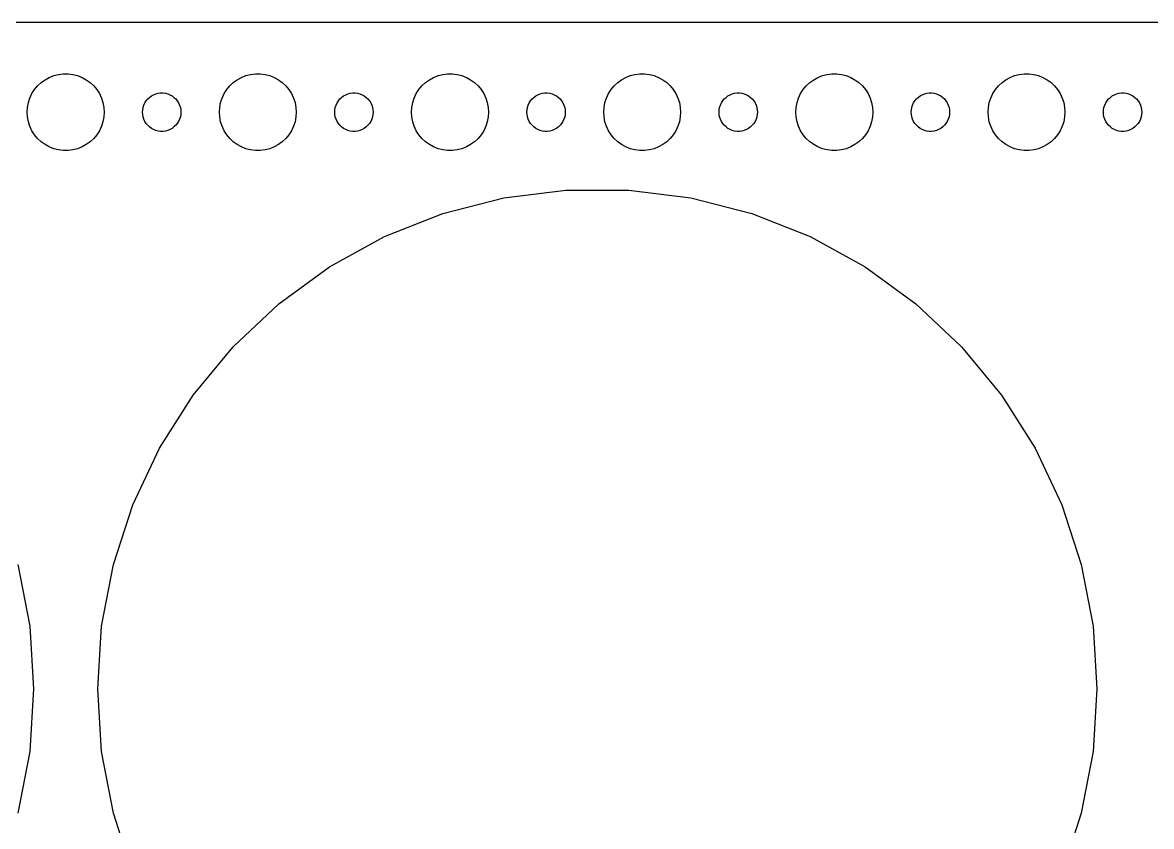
# Model space of a CAD drawing. Header units: metres. Extents: x -172 to 172, y -52 to 52.
# Drawn here: x -3.4 to 84.8, y -10.7 to 52 of the extents above; entities that cross this region are included whole.
import ezdxf

# ---------------------------------------------------------------- set-up
doc = ezdxf.new("R2010")
doc.units = ezdxf.units.M

msp = doc.modelspace()

# ---------------------------------------------------------------- linework, layer by layer
for p, q in [((167.314, 51.9901), (-167.314, 51.9901)), ((-1.60747, 47.533), (-1.27733, 47.7145)), ((-1.27733, 47.7145), (-0.92705, 47.8532)), ((-0.92705, 47.8532), (-0.56213, 47.9469)), ((-0.56213, 47.9469), (-0.18837, 47.9941)), ((-0.18837, 47.9941), (0.18837, 47.9941)), ((0.18837, 47.9941), (0.56213, 47.9469)), ((0.56213, 47.9469), (0.92705, 47.8532)), ((0.92705, 47.8532), (1.27733, 47.7145)), ((1.27733, 47.7145), (1.60747, 47.533)), ((13.3925, 47.533), (13.7227, 47.7145)), ((13.7227, 47.7145), (14.0729, 47.8532)), ((14.0729, 47.8532), (14.4379, 47.9469)), ((14.4379, 47.9469), (14.8116, 47.9941)), ((14.8116, 47.9941), (15.1884, 47.9941)), ((15.1884, 47.9941), (15.5621, 47.9469)), ((15.5621, 47.9469), (15.927, 47.8532)), ((15.927, 47.8532), (16.2773, 47.7145)), ((16.2773, 47.7145), (16.6075, 47.533)), ((28.3925, 47.533), (28.7227, 47.7145)), ((28.7227, 47.7145), (29.0729, 47.8532)), ((29.0729, 47.8532), (29.4379, 47.9469)), ((29.4379, 47.9469), (29.8116, 47.9941)), ((29.8116, 47.9941), (30.1884, 47.9941)), ((30.1884, 47.9941), (30.5621, 47.9469)), ((30.5621, 47.9469), (30.927, 47.8532)), ((30.927, 47.8532), (31.2773, 47.7145)), ((31.2773, 47.7145), (31.6075, 47.533)), ((43.3925, 47.533), (43.7227, 47.7145)), ((43.7227, 47.7145), (44.0729, 47.8532)), ((44.0729, 47.8532), (44.4379, 47.9469)), ((44.4379, 47.9469), (44.8116, 47.9941)), ((44.8116, 47.9941), (45.1884, 47.9941)), ((45.1884, 47.9941), (45.5621, 47.9469)), ((45.5621, 47.9469), (45.927, 47.8532)), ((45.927, 47.8532), (46.2773, 47.7145)), ((46.2773, 47.7145), (46.6075, 47.533)), ((58.3925, 47.533), (58.7227, 47.7145)), ((58.7227, 47.7145), (59.0729, 47.8532)), ((59.0729, 47.8532), (59.4379, 47.9469)), ((59.4379, 47.9469), (59.8116, 47.9941)), ((59.8116, 47.9941), (60.1884, 47.9941)), ((60.1884, 47.9941), (60.5621, 47.9469)), ((60.5621, 47.9469), (60.927, 47.8532)), ((60.927, 47.8532), (61.2773, 47.7145)), ((61.2773, 47.7145), (61.6075, 47.533)), ((73.3925, 47.533), (73.7227, 47.7145)), ((73.7227, 47.7145), (74.073, 47.8532)), ((74.073, 47.8532), (74.4379, 47.9469)), ((74.4379, 47.9469), (74.8116, 47.9941)), ((74.8116, 47.9941), (75.1884, 47.9941)), ((75.1884, 47.9941), (75.5621, 47.9469)), ((75.5621, 47.9469), (75.927, 47.8532)), ((75.927, 47.8532), (76.2773, 47.7145)), ((76.2773, 47.7145), (76.6075, 47.533)), ((-2.62891, 46.4453), (-2.42705, 46.7634)), ((-2.42705, 46.7634), (-2.1869, 47.0536)), ((-2.1869, 47.0536), (-1.91226, 47.3115)), ((-1.91226, 47.3115), (-1.60747, 47.533)), ((1.60747, 47.533), (1.91226, 47.3115)), ((1.91226, 47.3115), (2.1869, 47.0536)), ((2.1869, 47.0536), (2.42705, 46.7634)), ((2.42705, 46.7634), (2.62891, 46.4453)), ((12.3711, 46.4453), (12.5729, 46.7634)), ((12.5729, 46.7634), (12.8131, 47.0536)), ((12.8131, 47.0536), (13.0877, 47.3115)), ((13.0877, 47.3115), (13.3925, 47.533)), ((16.6075, 47.533), (16.9123, 47.3115)), ((16.9123, 47.3115), (17.1869, 47.0536)), ((17.1869, 47.0536), (17.427, 46.7634)), ((17.427, 46.7634), (17.6289, 46.4453)), ((27.3711, 46.4453), (27.5729, 46.7634)), ((27.5729, 46.7634), (27.8131, 47.0536)), ((27.8131, 47.0536), (28.0877, 47.3115)), ((28.0877, 47.3115), (28.3925, 47.533)), ((31.6075, 47.533), (31.9123, 47.3115)), ((31.9123, 47.3115), (32.1869, 47.0536)), ((32.1869, 47.0536), (32.427, 46.7634)), ((32.427, 46.7634), (32.6289, 46.4453)), ((42.3711, 46.4453), (42.5729, 46.7634)), ((42.5729, 46.7634), (42.8131, 47.0536)), ((42.8131, 47.0536), (43.0877, 47.3115)), ((43.0877, 47.3115), (43.3925, 47.533)), ((46.6075, 47.533), (46.9123, 47.3115)), ((46.9123, 47.3115), (47.1869, 47.0536)), ((47.1869, 47.0536), (47.427, 46.7634)), ((47.427, 46.7634), (47.6289, 46.4453)), ((57.3711, 46.4453), (57.5729, 46.7634)), ((57.5729, 46.7634), (57.8131, 47.0536)), ((57.8131, 47.0536), (58.0877, 47.3115)), ((58.0877, 47.3115), (58.3925, 47.533)), ((61.6075, 47.533), (61.9123, 47.3115)), ((61.9123, 47.3115), (62.1869, 47.0536)), ((62.1869, 47.0536), (62.427, 46.7634)), ((62.427, 46.7634), (62.6289, 46.4453)), ((72.3711, 46.4453), (72.573, 46.7634)), ((72.573, 46.7634), (72.8131, 47.0536)), ((72.8131, 47.0536), (73.0877, 47.3115)), ((73.0877, 47.3115), (73.3925, 47.533)), ((76.6075, 47.533), (76.9123, 47.3115)), ((76.9123, 47.3115), (77.1869, 47.0536)), ((77.1869, 47.0536), (77.427, 46.7634)), ((77.427, 46.7634), (77.6289, 46.4453)), ((-2.90575, 45.7461), (-2.78932, 46.1044)), ((-2.78932, 46.1044), (-2.62891, 46.4453)), ((2.62891, 46.4453), (2.78932, 46.1044)), ((2.78932, 46.1044), (2.90575, 45.7461)), ((6.18553, 45.7226), (6.28647, 45.8817)), ((6.28647, 45.8817), (6.40654, 46.0268)), ((6.40654, 46.0268), (6.54385, 46.1558)), ((6.54385, 46.1558), (6.69626, 46.2665)), ((6.69626, 46.2665), (6.86133, 46.3572)), ((6.86133, 46.3572), (7.03647, 46.4266)), ((7.03647, 46.4266), (7.21892, 46.4734)), ((7.21892, 46.4734), (7.40581, 46.497)), ((7.40581, 46.497), (7.59418, 46.497)), ((7.59418, 46.497), (7.78107, 46.4734)), ((7.78107, 46.4734), (7.96352, 46.4266)), ((7.96352, 46.4266), (8.13866, 46.3572)), ((8.13866, 46.3572), (8.30373, 46.2665)), ((8.30373, 46.2665), (8.45613, 46.1558)), ((8.45613, 46.1558), (8.59344, 46.0268)), ((8.59344, 46.0268), (8.71352, 45.8817)), ((8.71352, 45.8817), (8.81445, 45.7226)), ((12.0942, 45.7461), (12.2107, 46.1044)), ((12.2107, 46.1044), (12.3711, 46.4453)), ((17.6289, 46.4453), (17.7893, 46.1044)), ((17.7893, 46.1044), (17.9057, 45.7461)), ((21.1855, 45.7226), (21.2865, 45.8817)), ((21.2865, 45.8817), (21.4065, 46.0268)), ((21.4065, 46.0268), (21.5439, 46.1558)), ((21.5439, 46.1558), (21.6963, 46.2665)), ((21.6963, 46.2665), (21.8613, 46.3572)), ((21.8613, 46.3572), (22.0365, 46.4266)), ((22.0365, 46.4266), (22.2189, 46.4734)), ((22.2189, 46.4734), (22.4058, 46.497)), ((22.4058, 46.497), (22.5942, 46.497)), ((22.5942, 46.497), (22.7811, 46.4734)), ((22.7811, 46.4734), (22.9635, 46.4266)), ((22.9635, 46.4266), (23.1387, 46.3572)), ((23.1387, 46.3572), (23.3037, 46.2665)), ((23.3037, 46.2665), (23.4561, 46.1558)), ((23.4561, 46.1558), (23.5934, 46.0268)), ((23.5934, 46.0268), (23.7135, 45.8817)), ((23.7135, 45.8817), (23.8145, 45.7226)), ((27.0942, 45.7461), (27.2107, 46.1044)), ((27.2107, 46.1044), (27.3711, 46.4453)), ((32.6289, 46.4453), (32.7893, 46.1044)), ((32.7893, 46.1044), (32.9057, 45.7461)), ((36.1855, 45.7226), (36.2865, 45.8817)), ((36.2865, 45.8817), (36.4065, 46.0268)), ((36.4065, 46.0268), (36.5439, 46.1558)), ((36.5439, 46.1558), (36.6963, 46.2665)), ((36.6963, 46.2665), (36.8613, 46.3572)), ((36.8613, 46.3572), (37.0365, 46.4266)), ((37.0365, 46.4266), (37.2189, 46.4734)), ((37.2189, 46.4734), (37.4058, 46.497)), ((37.4058, 46.497), (37.5942, 46.497)), ((37.5942, 46.497), (37.7811, 46.4734)), ((37.7811, 46.4734), (37.9635, 46.4266)), ((37.9635, 46.4266), (38.1387, 46.3572)), ((38.1387, 46.3572), (38.3037, 46.2665)), ((38.3037, 46.2665), (38.4561, 46.1558)), ((38.4561, 46.1558), (38.5934, 46.0268)), ((38.5934, 46.0268), (38.7135, 45.8817)), ((38.7135, 45.8817), (38.8145, 45.7226)), ((42.0942, 45.7461), (42.2107, 46.1044)), ((42.2107, 46.1044), (42.3711, 46.4453)), ((47.6289, 46.4453), (47.7893, 46.1044)), ((47.7893, 46.1044), (47.9057, 45.7461)), ((51.1855, 45.7226), (51.2865, 45.8817)), ((51.2865, 45.8817), (51.4065, 46.0268)), ((51.4065, 46.0268), (51.5439, 46.1558)), ((51.5439, 46.1558), (51.6963, 46.2665)), ((51.6963, 46.2665), (51.8613, 46.3572)), ((51.8613, 46.3572), (52.0365, 46.4266)), ((52.0365, 46.4266), (52.2189, 46.4734)), ((52.2189, 46.4734), (52.4058, 46.497)), ((52.4058, 46.497), (52.5942, 46.497)), ((52.5942, 46.497), (52.7811, 46.4734)), ((52.7811, 46.4734), (52.9635, 46.4266)), ((52.9635, 46.4266), (53.1387, 46.3572)), ((53.1387, 46.3572), (53.3037, 46.2665)), ((53.3037, 46.2665), (53.4561, 46.1558)), ((53.4561, 46.1558), (53.5934, 46.0268)), ((53.5934, 46.0268), (53.7135, 45.8817)), ((53.7135, 45.8817), (53.8145, 45.7226)), ((57.0942, 45.7461), (57.2107, 46.1044)), ((57.2107, 46.1044), (57.3711, 46.4453)), ((62.6289, 46.4453), (62.7893, 46.1044)), ((62.7893, 46.1044), (62.9057, 45.7461)), ((66.1855, 45.7226), (66.2865, 45.8817)), ((66.2865, 45.8817), (66.4065, 46.0268)), ((66.4065, 46.0268), (66.5439, 46.1558)), ((66.5439, 46.1558), (66.6963, 46.2665)), ((66.6963, 46.2665), (66.8613, 46.3572)), ((66.8613, 46.3572), (67.0365, 46.4266)), ((67.0365, 46.4266), (67.2189, 46.4734)), ((67.2189, 46.4734), (67.4058, 46.497)), ((67.4058, 46.497), (67.5942, 46.497)), ((67.5942, 46.497), (67.7811, 46.4734)), ((67.7811, 46.4734), (67.9635, 46.4266)), ((67.9635, 46.4266), (68.1387, 46.3572)), ((68.1387, 46.3572), (68.3037, 46.2665)), ((68.3037, 46.2665), (68.4561, 46.1558)), ((68.4561, 46.1558), (68.5934, 46.0268)), ((68.5934, 46.0268), (68.7135, 45.8817)), ((68.7135, 45.8817), (68.8145, 45.7226)), ((72.0943, 45.7461), (72.2107, 46.1044)), ((72.2107, 46.1044), (72.3711, 46.4453)), ((77.6289, 46.4453), (77.7893, 46.1044)), ((77.7893, 46.1044), (77.9057, 45.7461)), ((81.1855, 45.7226), (81.2865, 45.8817)), ((81.2865, 45.8817), (81.4065, 46.0268)), ((81.4065, 46.0268), (81.5439, 46.1558)), ((81.5439, 46.1558), (81.6963, 46.2665)), ((81.6963, 46.2665), (81.8613, 46.3572)), ((81.8613, 46.3572), (82.0365, 46.4266)), ((82.0365, 46.4266), (82.2189, 46.4734)), ((82.2189, 46.4734), (82.4058, 46.497)), ((82.4058, 46.497), (82.5942, 46.497)), ((82.5942, 46.497), (82.7811, 46.4734)), ((82.7811, 46.4734), (82.9635, 46.4266)), ((82.9635, 46.4266), (83.1387, 46.3572)), ((83.1387, 46.3572), (83.3037, 46.2665)), ((83.3037, 46.2665), (83.4561, 46.1558)), ((83.4561, 46.1558), (83.5934, 46.0268)), ((83.5934, 46.0268), (83.7135, 45.8817)), ((83.7135, 45.8817), (83.8145, 45.7226)), ((-3, 45), (-2.97633, 45.376)), ((-2.97633, 44.624), (-3, 45)), ((-2.97633, 45.376), (-2.90575, 45.7461)), ((2.90575, 45.7461), (2.97633, 45.376)), ((2.97633, 45.376), (3, 45)), ((3, 45), (2.97633, 44.624)), ((6, 45), (6.01183, 45.188)), ((6.01183, 44.812), (6, 45)), ((6.01183, 45.188), (6.04712, 45.373)), ((6.04712, 45.373), (6.10533, 45.5522)), ((6.10533, 45.5522), (6.18553, 45.7226)), ((8.81445, 45.7226), (8.89465, 45.5522)), ((8.89465, 45.5522), (8.95287, 45.373)), ((8.95287, 45.373), (8.98816, 45.188)), ((8.98816, 45.188), (9, 45)), ((9, 45), (8.98816, 44.812)), ((12, 45), (12.0237, 45.376)), ((12.0237, 44.624), (12, 45)), ((12.0237, 45.376), (12.0942, 45.7461)), ((17.9057, 45.7461), (17.9763, 45.376)), ((17.9763, 45.376), (18, 45)), ((18, 45), (17.9763, 44.624)), ((21, 45), (21.0118, 45.188)), ((21.0118, 44.812), (21, 45)), ((21.0118, 45.188), (21.0471, 45.373)), ((21.0471, 45.373), (21.1053, 45.5522)), ((21.1053, 45.5522), (21.1855, 45.7226)), ((23.8145, 45.7226), (23.8947, 45.5522)), ((23.8947, 45.5522), (23.9529, 45.373)), ((23.9529, 45.373), (23.9882, 45.188)), ((23.9882, 45.188), (24, 45)), ((24, 45), (23.9882, 44.812)), ((27, 45), (27.0237, 45.376)), ((27.0237, 44.624), (27, 45)), ((27.0237, 45.376), (27.0942, 45.7461)), ((32.9057, 45.7461), (32.9763, 45.376)), ((32.9763, 45.376), (33, 45)), ((33, 45), (32.9763, 44.624)), ((36, 45), (36.0118, 45.188)), ((36.0118, 44.812), (36, 45)), ((36.0118, 45.188), (36.0471, 45.373)), ((36.0471, 45.373), (36.1053, 45.5522)), ((36.1053, 45.5522), (36.1855, 45.7226)), ((38.8145, 45.7226), (38.8947, 45.5522)), ((38.8947, 45.5522), (38.9529, 45.373)), ((38.9529, 45.373), (38.9882, 45.188)), ((38.9882, 45.188), (39, 45)), ((39, 45), (38.9882, 44.812)), ((42, 45), (42.0237, 45.376)), ((42.0237, 44.624), (42, 45)), ((42.0237, 45.376), (42.0942, 45.7461)), ((47.9057, 45.7461), (47.9763, 45.376)), ((47.9763, 45.376), (48, 45)), ((48, 45), (47.9763, 44.624)), ((51, 45), (51.0118, 45.188)), ((51.0118, 44.812), (51, 45)), ((51.0118, 45.188), (51.0471, 45.373)), ((51.0471, 45.373), (51.1053, 45.5522)), ((51.1053, 45.5522), (51.1855, 45.7226)), ((53.8145, 45.7226), (53.8947, 45.5522)), ((53.8947, 45.5522), (53.9529, 45.373)), ((53.9529, 45.373), (53.9882, 45.188)), ((53.9882, 45.188), (54, 45)), ((54, 45), (53.9882, 44.812)), ((57, 45), (57.0237, 45.376)), ((57.0237, 44.624), (57, 45)), ((57.0237, 45.376), (57.0942, 45.7461)), ((62.9057, 45.7461), (62.9763, 45.376)), ((62.9763, 45.376), (63, 45)), ((63, 45), (62.9763, 44.624)), ((66, 45), (66.0118, 45.188)), ((66.0118, 44.812), (66, 45)), ((66.0118, 45.188), (66.0471, 45.373)), ((66.0471, 45.373), (66.1053, 45.5522)), ((66.1053, 45.5522), (66.1855, 45.7226)), ((68.8145, 45.7226), (68.8947, 45.5522)), ((68.8947, 45.5522), (68.9529, 45.373)), ((68.9529, 45.373), (68.9882, 45.188)), ((68.9882, 45.188), (69, 45)), ((69, 45), (68.9882, 44.812)), ((72, 45), (72.0237, 45.376)), ((72.0237, 44.624), (72, 45)), ((72.0237, 45.376), (72.0943, 45.7461)), ((77.9057, 45.7461), (77.9763, 45.376)), ((77.9763, 45.376), (78, 45)), ((78, 45), (77.9763, 44.624)), ((81, 45), (81.0118, 45.188)), ((81.0118, 44.812), (81, 45)), ((81.0118, 45.188), (81.0471, 45.373)), ((81.0471, 45.373), (81.1053, 45.5522)), ((81.1053, 45.5522), (81.1855, 45.7226)), ((83.8145, 45.7226), (83.8947, 45.5522)), ((83.8947, 45.5522), (83.9529, 45.373)), ((83.9529, 45.373), (83.9882, 45.188)), ((83.9882, 45.188), (84, 45)), ((84, 45), (83.9882, 44.812)), ((-2.90575, 44.2539), (-2.97633, 44.624)), ((-2.78932, 43.8956), (-2.90575, 44.2539)), ((2.90575, 44.2539), (2.78932, 43.8956)), ((2.97633, 44.624), (2.90575, 44.2539)), ((6.04712, 44.627), (6.01183, 44.812)), ((6.10533, 44.4478), (6.04712, 44.627)), ((6.18553, 44.2774), (6.10533, 44.4478)), ((6.28647, 44.1183), (6.18553, 44.2774)), ((6.40654, 43.9732), (6.28647, 44.1183)), ((8.71352, 44.1183), (8.59344, 43.9732)), ((8.81445, 44.2774), (8.71352, 44.1183)), ((8.89465, 44.4478), (8.81445, 44.2774)), ((8.95287, 44.627), (8.89465, 44.4478)), ((8.98816, 44.812), (8.95287, 44.627)), ((12.0942, 44.2539), (12.0237, 44.624)), ((12.2107, 43.8956), (12.0942, 44.2539)), ((17.9057, 44.2539), (17.7893, 43.8956)), ((17.9763, 44.624), (17.9057, 44.2539)), ((21.0471, 44.627), (21.0118, 44.812)), ((21.1053, 44.4478), (21.0471, 44.627)), ((21.1855, 44.2774), (21.1053, 44.4478)), ((21.2865, 44.1183), (21.1855, 44.2774)), ((21.4065, 43.9732), (21.2865, 44.1183)), ((23.7135, 44.1183), (23.5934, 43.9732)), ((23.8145, 44.2774), (23.7135, 44.1183)), ((23.8947, 44.4478), (23.8145, 44.2774)), ((23.9529, 44.627), (23.8947, 44.4478)), ((23.9882, 44.812), (23.9529, 44.627)), ((27.0942, 44.2539), (27.0237, 44.624)), ((27.2107, 43.8956), (27.0942, 44.2539)), ((32.9057, 44.2539), (32.7893, 43.8956)), ((32.9763, 44.624), (32.9057, 44.2539)), ((36.0471, 44.627), (36.0118, 44.812)), ((36.1053, 44.4478), (36.0471, 44.627)), ((36.1855, 44.2774), (36.1053, 44.4478)), ((36.2865, 44.1183), (36.1855, 44.2774)), ((36.4065, 43.9732), (36.2865, 44.1183)), ((38.7135, 44.1183), (38.5934, 43.9732)), ((38.8145, 44.2774), (38.7135, 44.1183)), ((38.8947, 44.4478), (38.8145, 44.2774)), ((38.9529, 44.627), (38.8947, 44.4478)), ((38.9882, 44.812), (38.9529, 44.627)), ((42.0942, 44.2539), (42.0237, 44.624)), ((42.2107, 43.8956), (42.0942, 44.2539)), ((47.9057, 44.2539), (47.7893, 43.8956)), ((47.9763, 44.624), (47.9057, 44.2539)), ((51.0471, 44.627), (51.0118, 44.812)), ((51.1053, 44.4478), (51.0471, 44.627)), ((51.1855, 44.2774), (51.1053, 44.4478)), ((51.2865, 44.1183), (51.1855, 44.2774)), ((51.4065, 43.9732), (51.2865, 44.1183)), ((53.7135, 44.1183), (53.5934, 43.9732)), ((53.8145, 44.2774), (53.7135, 44.1183)), ((53.8947, 44.4478), (53.8145, 44.2774)), ((53.9529, 44.627), (53.8947, 44.4478)), ((53.9882, 44.812), (53.9529, 44.627)), ((57.0942, 44.2539), (57.0237, 44.624)), ((57.2107, 43.8956), (57.0942, 44.2539)), ((62.9057, 44.2539), (62.7893, 43.8956)), ((62.9763, 44.624), (62.9057, 44.2539)), ((66.0471, 44.627), (66.0118, 44.812)), ((66.1053, 44.4478), (66.0471, 44.627)), ((66.1855, 44.2774), (66.1053, 44.4478)), ((66.2865, 44.1183), (66.1855, 44.2774)), ((66.4065, 43.9732), (66.2865, 44.1183)), ((68.7135, 44.1183), (68.5934, 43.9732)), ((68.8145, 44.2774), (68.7135, 44.1183)), ((68.8947, 44.4478), (68.8145, 44.2774)), ((68.9529, 44.627), (68.8947, 44.4478)), ((68.9882, 44.812), (68.9529, 44.627)), ((72.0943, 44.2539), (72.0237, 44.624)), ((72.2107, 43.8956), (72.0943, 44.2539)), ((77.9057, 44.2539), (77.7893, 43.8956)), ((77.9763, 44.624), (77.9057, 44.2539)), ((81.0471, 44.627), (81.0118, 44.812)), ((81.1053, 44.4478), (81.0471, 44.627)), ((81.1855, 44.2774), (81.1053, 44.4478)), ((81.2865, 44.1183), (81.1855, 44.2774)), ((81.4065, 43.9732), (81.2865, 44.1183)), ((83.7135, 44.1183), (83.5934, 43.9732)), ((83.8145, 44.2774), (83.7135, 44.1183)), ((83.8947, 44.4478), (83.8145, 44.2774)), ((83.9529, 44.627), (83.8947, 44.4478)), ((83.9882, 44.812), (83.9529, 44.627)), ((-2.62891, 43.5547), (-2.78932, 43.8956)), ((-2.42705, 43.2366), (-2.62891, 43.5547)), ((-2.1869, 42.9464), (-2.42705, 43.2366)), ((2.42705, 43.2366), (2.1869, 42.9464)), ((2.62891, 43.5547), (2.42705, 43.2366)), ((2.78932, 43.8956), (2.62891, 43.5547)), ((6.54385, 43.8442), (6.40654, 43.9732)), ((6.69626, 43.7335), (6.54385, 43.8442)), ((6.86133, 43.6428), (6.69626, 43.7335)), ((7.03647, 43.5734), (6.86133, 43.6428)), ((7.21892, 43.5266), (7.03647, 43.5734)), ((7.40581, 43.503), (7.21892, 43.5266)), ((7.59418, 43.503), (7.40581, 43.503)), ((7.78107, 43.5266), (7.59418, 43.503)), ((7.96352, 43.5734), (7.78107, 43.5266)), ((8.13866, 43.6428), (7.96352, 43.5734)), ((8.30373, 43.7335), (8.13866, 43.6428)), ((8.45613, 43.8442), (8.30373, 43.7335)), ((8.59344, 43.9732), (8.45613, 43.8442)), ((12.3711, 43.5547), (12.2107, 43.8956)), ((12.5729, 43.2366), (12.3711, 43.5547)), ((12.8131, 42.9464), (12.5729, 43.2366)), ((17.427, 43.2366), (17.1869, 42.9464)), ((17.6289, 43.5547), (17.427, 43.2366)), ((17.7893, 43.8956), (17.6289, 43.5547)), ((21.5439, 43.8442), (21.4065, 43.9732)), ((21.6963, 43.7335), (21.5439, 43.8442)), ((21.8613, 43.6428), (21.6963, 43.7335)), ((22.0365, 43.5734), (21.8613, 43.6428)), ((22.2189, 43.5266), (22.0365, 43.5734)), ((22.4058, 43.503), (22.2189, 43.5266)), ((22.5942, 43.503), (22.4058, 43.503)), ((22.7811, 43.5266), (22.5942, 43.503)), ((22.9635, 43.5734), (22.7811, 43.5266)), ((23.1387, 43.6428), (22.9635, 43.5734)), ((23.3037, 43.7335), (23.1387, 43.6428)), ((23.4561, 43.8442), (23.3037, 43.7335)), ((23.5934, 43.9732), (23.4561, 43.8442)), ((27.3711, 43.5547), (27.2107, 43.8956)), ((27.5729, 43.2366), (27.3711, 43.5547)), ((27.8131, 42.9464), (27.5729, 43.2366)), ((32.427, 43.2366), (32.1869, 42.9464)), ((32.6289, 43.5547), (32.427, 43.2366)), ((32.7893, 43.8956), (32.6289, 43.5547)), ((36.5439, 43.8442), (36.4065, 43.9732)), ((36.6963, 43.7335), (36.5439, 43.8442)), ((36.8613, 43.6428), (36.6963, 43.7335)), ((37.0365, 43.5734), (36.8613, 43.6428)), ((37.2189, 43.5266), (37.0365, 43.5734)), ((37.4058, 43.503), (37.2189, 43.5266)), ((37.5942, 43.503), (37.4058, 43.503)), ((37.7811, 43.5266), (37.5942, 43.503)), ((37.9635, 43.5734), (37.7811, 43.5266)), ((38.1387, 43.6428), (37.9635, 43.5734)), ((38.3037, 43.7335), (38.1387, 43.6428)), ((38.4561, 43.8442), (38.3037, 43.7335)), ((38.5934, 43.9732), (38.4561, 43.8442)), ((42.3711, 43.5547), (42.2107, 43.8956)), ((42.5729, 43.2366), (42.3711, 43.5547)), ((42.8131, 42.9464), (42.5729, 43.2366)), ((47.427, 43.2366), (47.1869, 42.9464)), ((47.6289, 43.5547), (47.427, 43.2366)), ((47.7893, 43.8956), (47.6289, 43.5547)), ((51.5439, 43.8442), (51.4065, 43.9732)), ((51.6963, 43.7335), (51.5439, 43.8442)), ((51.8613, 43.6428), (51.6963, 43.7335)), ((52.0365, 43.5734), (51.8613, 43.6428)), ((52.2189, 43.5266), (52.0365, 43.5734)), ((52.4058, 43.503), (52.2189, 43.5266)), ((52.5942, 43.503), (52.4058, 43.503)), ((52.7811, 43.5266), (52.5942, 43.503)), ((52.9635, 43.5734), (52.7811, 43.5266)), ((53.1387, 43.6428), (52.9635, 43.5734)), ((53.3037, 43.7335), (53.1387, 43.6428)), ((53.4561, 43.8442), (53.3037, 43.7335)), ((53.5934, 43.9732), (53.4561, 43.8442)), ((57.3711, 43.5547), (57.2107, 43.8956)), ((57.5729, 43.2366), (57.3711, 43.5547)), ((57.8131, 42.9464), (57.5729, 43.2366)), ((62.427, 43.2366), (62.1869, 42.9464)), ((62.6289, 43.5547), (62.427, 43.2366)), ((62.7893, 43.8956), (62.6289, 43.5547)), ((66.5439, 43.8442), (66.4065, 43.9732)), ((66.6963, 43.7335), (66.5439, 43.8442)), ((66.8613, 43.6428), (66.6963, 43.7335)), ((67.0365, 43.5734), (66.8613, 43.6428)), ((67.2189, 43.5266), (67.0365, 43.5734)), ((67.4058, 43.503), (67.2189, 43.5266)), ((67.5942, 43.503), (67.4058, 43.503)), ((67.7811, 43.5266), (67.5942, 43.503)), ((67.9635, 43.5734), (67.7811, 43.5266)), ((68.1387, 43.6428), (67.9635, 43.5734)), ((68.3037, 43.7335), (68.1387, 43.6428)), ((68.4561, 43.8442), (68.3037, 43.7335)), ((68.5934, 43.9732), (68.4561, 43.8442)), ((72.3711, 43.5547), (72.2107, 43.8956)), ((72.573, 43.2366), (72.3711, 43.5547)), ((72.8131, 42.9464), (72.573, 43.2366)), ((77.427, 43.2366), (77.1869, 42.9464)), ((77.6289, 43.5547), (77.427, 43.2366)), ((77.7893, 43.8956), (77.6289, 43.5547)), ((81.5439, 43.8442), (81.4065, 43.9732)), ((81.6963, 43.7335), (81.5439, 43.8442)), ((81.8613, 43.6428), (81.6963, 43.7335)), ((82.0365, 43.5734), (81.8613, 43.6428)), ((82.2189, 43.5266), (82.0365, 43.5734)), ((82.4058, 43.503), (82.2189, 43.5266)), ((82.5942, 43.503), (82.4058, 43.503)), ((82.7811, 43.5266), (82.5942, 43.503)), ((82.9635, 43.5734), (82.7811, 43.5266)), ((83.1387, 43.6428), (82.9635, 43.5734)), ((83.3037, 43.7335), (83.1387, 43.6428)), ((83.4561, 43.8442), (83.3037, 43.7335)), ((83.5934, 43.9732), (83.4561, 43.8442)), ((-1.91226, 42.6885), (-2.1869, 42.9464)), ((-1.60747, 42.467), (-1.91226, 42.6885)), ((-1.27733, 42.2855), (-1.60747, 42.467)), ((1.60747, 42.467), (1.27733, 42.2855)), ((1.91226, 42.6885), (1.60747, 42.467)), ((2.1869, 42.9464), (1.91226, 42.6885)), ((13.0877, 42.6885), (12.8131, 42.9464)), ((13.3925, 42.467), (13.0877, 42.6885)), ((13.7227, 42.2855), (13.3925, 42.467)), ((16.6075, 42.467), (16.2773, 42.2855)), ((16.9123, 42.6885), (16.6075, 42.467)), ((17.1869, 42.9464), (16.9123, 42.6885)), ((28.0877, 42.6885), (27.8131, 42.9464)), ((28.3925, 42.467), (28.0877, 42.6885)), ((28.7227, 42.2855), (28.3925, 42.467)), ((31.6075, 42.467), (31.2773, 42.2855)), ((31.9123, 42.6885), (31.6075, 42.467)), ((32.1869, 42.9464), (31.9123, 42.6885)), ((43.0877, 42.6885), (42.8131, 42.9464)), ((43.3925, 42.467), (43.0877, 42.6885)), ((43.7227, 42.2855), (43.3925, 42.467)), ((46.6075, 42.467), (46.2773, 42.2855)), ((46.9123, 42.6885), (46.6075, 42.467)), ((47.1869, 42.9464), (46.9123, 42.6885)), ((58.0877, 42.6885), (57.8131, 42.9464)), ((58.3925, 42.467), (58.0877, 42.6885)), ((58.7227, 42.2855), (58.3925, 42.467)), ((61.6075, 42.467), (61.2773, 42.2855)), ((61.9123, 42.6885), (61.6075, 42.467)), ((62.1869, 42.9464), (61.9123, 42.6885)), ((73.0877, 42.6885), (72.8131, 42.9464)), ((73.3925, 42.467), (73.0877, 42.6885)), ((73.7227, 42.2855), (73.3925, 42.467)), ((76.6075, 42.467), (76.2773, 42.2855)), ((76.9123, 42.6885), (76.6075, 42.467)), ((77.1869, 42.9464), (76.9123, 42.6885)), ((-0.92705, 42.1468), (-1.27733, 42.2855)), ((-0.56213, 42.0531), (-0.92705, 42.1468)), ((-0.18837, 42.0059), (-0.56213, 42.0531)), ((0.18837, 42.0059), (-0.18837, 42.0059)), ((0.56213, 42.0531), (0.18837, 42.0059)), ((0.92705, 42.1468), (0.56213, 42.0531)), ((1.27733, 42.2855), (0.92705, 42.1468)), ((14.0729, 42.1468), (13.7227, 42.2855)), ((14.4379, 42.0531), (14.0729, 42.1468)), ((14.8116, 42.0059), (14.4379, 42.0531)), ((15.1884, 42.0059), (14.8116, 42.0059)), ((15.5621, 42.0531), (15.1884, 42.0059)), ((15.927, 42.1468), (15.5621, 42.0531)), ((16.2773, 42.2855), (15.927, 42.1468)), ((29.0729, 42.1468), (28.7227, 42.2855)), ((29.4379, 42.0531), (29.0729, 42.1468)), ((29.8116, 42.0059), (29.4379, 42.0531)), ((30.1884, 42.0059), (29.8116, 42.0059)), ((30.5621, 42.0531), (30.1884, 42.0059)), ((30.927, 42.1468), (30.5621, 42.0531)), ((31.2773, 42.2855), (30.927, 42.1468)), ((44.0729, 42.1468), (43.7227, 42.2855)), ((44.4379, 42.0531), (44.0729, 42.1468)), ((44.8116, 42.0059), (44.4379, 42.0531)), ((45.1884, 42.0059), (44.8116, 42.0059)), ((45.5621, 42.0531), (45.1884, 42.0059)), ((45.927, 42.1468), (45.5621, 42.0531)), ((46.2773, 42.2855), (45.927, 42.1468)), ((59.0729, 42.1468), (58.7227, 42.2855)), ((59.4379, 42.0531), (59.0729, 42.1468)), ((59.8116, 42.0059), (59.4379, 42.0531)), ((60.1884, 42.0059), (59.8116, 42.0059)), ((60.5621, 42.0531), (60.1884, 42.0059)), ((60.927, 42.1468), (60.5621, 42.0531)), ((61.2773, 42.2855), (60.927, 42.1468)), ((74.073, 42.1468), (73.7227, 42.2855)), ((74.4379, 42.0531), (74.073, 42.1468)), ((74.8116, 42.0059), (74.4379, 42.0531)), ((75.1884, 42.0059), (74.8116, 42.0059)), ((75.5621, 42.0531), (75.1884, 42.0059)), ((75.927, 42.1468), (75.5621, 42.0531)), ((76.2773, 42.2855), (75.927, 42.1468)), ((34.1921, 38.3092), (39.0512, 38.923)), ((39.0512, 38.923), (43.9488, 38.923)), ((43.9488, 38.923), (48.8079, 38.3092)), ((29.4483, 37.0912), (34.1921, 38.3092)), ((48.8079, 38.3092), (53.5517, 37.0912)), ((24.8946, 35.2883), (29.4483, 37.0912)), ((53.5517, 37.0912), (58.1054, 35.2883)), ((20.6028, 32.9288), (24.8946, 35.2883)), ((58.1054, 35.2883), (62.3972, 32.9288)), ((16.6405, 30.05), (20.6028, 32.9288)), ((62.3972, 32.9288), (66.3595, 30.05)), ((13.0702, 26.6973), (16.6405, 30.05)), ((66.3595, 30.05), (69.9298, 26.6973)), ((9.94833, 22.9236), (13.0702, 26.6973)), ((69.9298, 26.6973), (73.0517, 22.9236)), ((7.32404, 18.7884), (9.94833, 22.9236)), ((73.0517, 22.9236), (75.6759, 18.7884)), ((5.23871, 14.3569), (7.32404, 18.7884)), ((75.6759, 18.7884), (77.7613, 14.3569)), ((3.72525, 9.6989), (5.23871, 14.3569)), ((77.7613, 14.3569), (79.2747, 9.6989)), ((-3.72525, 9.6989), (-2.80753, 4.88799)), ((2.80753, 4.88799), (3.72525, 9.6989)), ((79.2747, 9.6989), (80.1925, 4.88799)), ((-2.80753, 4.88799), (-2.5, 0)), ((2.5, 0), (2.80753, 4.88799)), ((80.1925, 4.88799), (80.5, 0)), ((-2.5, 0), (-2.80753, -4.88799)), ((2.80753, -4.88799), (2.5, 0)), ((80.5, 0), (80.1925, -4.88799)), ((-2.80753, -4.88799), (-3.72525, -9.6989)), ((3.72525, -9.6989), (2.80753, -4.88799)), ((80.1925, -4.88799), (79.2747, -9.6989)), ((5.23871, -14.3569), (3.72525, -9.6989)), ((79.2747, -9.6989), (77.7613, -14.3569))]:
    msp.add_line(p, q)

doc.saveas('drawing.dxf')
